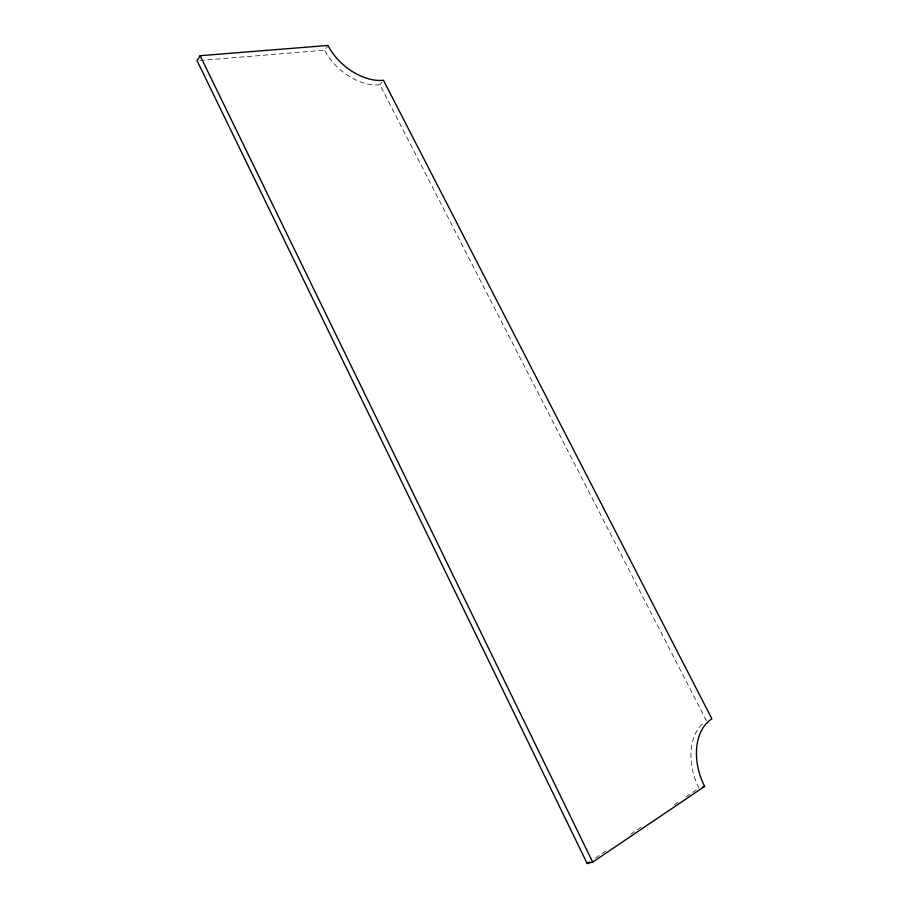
<?xml version="1.0" encoding="UTF-8"?>
<svg xmlns="http://www.w3.org/2000/svg" width="909" height="909" viewBox="0 0 909 909"><rect width="100%" height="100%" fill="white"/><g stroke="black" fill="none" stroke-linecap="round" stroke-linejoin="round"><path stroke-width="0.68" stroke-dasharray="4.54 3.41" d="M199.889 60.494L324.627 50.177L328.001 45.45M706.452 720.826L379.905 84.787L382.03 82.083M595.429 857.994L608.382 849.256M630.744 834.167L643.697 825.429M674.296 804.783L679.012 801.613M686.068 796.841L696.669 789.694M379.905 84.787A46.143 29.736 40.3 0 1 324.627 50.177M699.021 788.103A52.711 36.224 69.1 0 1 703.316 723.132"/><path stroke-width="1.36" d="M200.128 55.699L197.083 60.733L587.191 863.55L592.679 862.096L704.623 786.399A52.961 36.269 69 0 1 711.917 718.86L383.462 80.276A46.336 29.736 40.4 0 1 328.001 45.45L200.128 55.699L592.679 862.096M587.191 863.55L589.543 861.959M702.384 787.08L704.623 786.399"/></g></svg>
